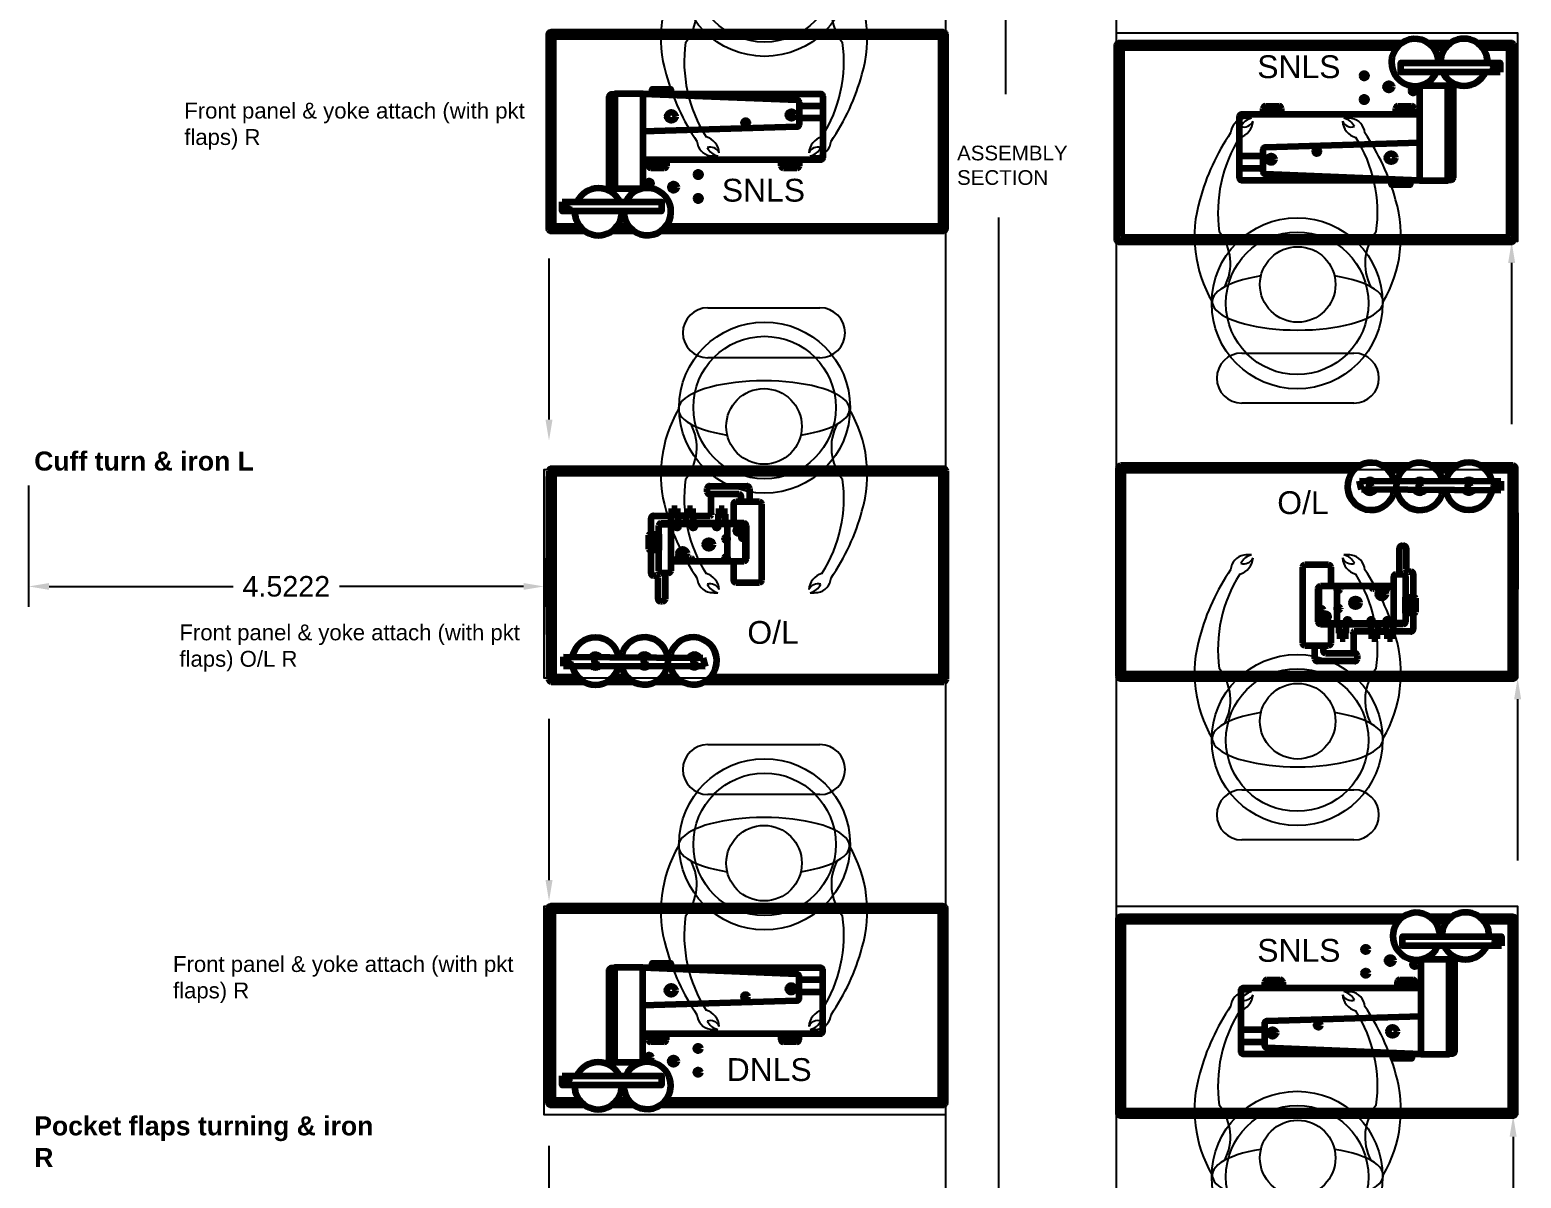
# Model space of a CAD drawing. Header units: feet. Extents: x 1 to 985, y 9 to 848.
# Drawn here: x 21.76 to 34.85, y 56.28 to 66.35 of the extents above; entities that cross this region are included whole.
import ezdxf

# ---------------------------------------------------------------- set-up
doc = ezdxf.new("R2010")
doc.units = ezdxf.units.FT
doc.header["$MEASUREMENT"] = 0
for name, color, linetype in [('assembly operations', 80, 'Continuous'), ('dimension', 100, 'Continuous'), ('machines', 21, 'Continuous'), ('ol mc', 190, 'Continuous'), ('prep side', 220, 'Continuous')]:
    doc.layers.add(name, color=color, linetype=linetype)
doc.styles.get("Standard").update_dxf_attribs({"font": 'arial.ttf'})
doc.dimstyles.get("Standard").update_dxf_attribs({"dimtxt": 0.18, "dimasz": 0.18, "dimexe": 0.18, "dimexo": 0.0625, "dimgap": 0.09, "dimtad": 0, "dimtih": 1, "dimtoh": 1, "dimdec": 4, "dimzin": 0, "dimdsep": 46, "dimtxsty": 'Standard', "dimcen": 0.09, "dimadec": 0, "dimazin": 0, "dimtfac": 1, "dimtdec": 4, "dimtofl": 0, "dimtmove": 0, "dimatfit": 3, "dimfxl": 1, "dimtolj": 1, "dimtzin": 0, "dimarcsym": 0})

# ---------------------------------------------------------------- blocks, each defined once
blk = doc.blocks.new('snls block')
at = {"layer": 'machines', "linetype": 'ByBlock', "lineweight": 100}
for p, q in [((54.586, 84.152), (54.586, 84.133)), ((54.586, 84.152), (54.605, 84.152)), ((54.607, 84.133), (54.605, 84.152)), ((54.888, 84.077), (54.681, 84.077)), ((54.889, 83.97), (54.681, 83.97)), ((53.361, 83.553), (53.361, 83.605)), ((53.361, 83.605), (53.517, 83.605)), ((53.378, 83.57), (53.378, 83.605)), ((53.497, 83.533), (53.382, 83.533)), ((53.48, 83.549), (53.398, 83.549)), ((53.501, 83.605), (53.501, 83.57)), ((53.517, 83.605), (53.517, 83.553)), ((54.524, 83.553), (54.524, 83.605)), ((54.524, 83.605), (54.681, 83.605)), ((54.541, 83.57), (54.541, 83.605)), ((54.66, 83.533), (54.545, 83.533)), ((54.643, 83.549), (54.562, 83.549)), ((54.664, 83.605), (54.664, 83.57)), ((54.681, 83.605), (54.681, 83.553))]:
    blk.add_line(p, q, dxfattribs=at)
for points in [[(53.469, 82.981), (55.947, 82.981, 0.414214), (55.968, 83.002), (55.968, 84.703, 0.414214), (55.947, 84.724), (52.502, 84.724, 0.414214), (52.482, 84.703), (52.482, 83.002, 0.414214), (52.502, 82.981), (52.798, 82.981)], [(53.513, 83.023), (55.905, 83.023, 0.414214), (55.926, 83.043), (55.926, 84.662, 0.414214), (55.905, 84.683), (52.544, 84.683, 0.414214), (52.523, 84.662), (52.523, 83.043, 0.414214), (52.544, 83.023), (52.755, 83.023)]]:
    blk.add_lwpolyline(points, format="xyb", dxfattribs=at)
for points in [[(53.063, 83.355), (53.037, 83.355, -0.414214), (53.016, 83.375), (53.016, 84.161, -0.414214), (53.037, 84.182), (53.063, 84.182)], [(53.312, 84.185), (53.063, 84.185), (53.063, 83.355), (53.291, 83.355, 0.414214), (53.312, 83.375)], [(53.312, 84.185), (54.661, 84.131, -0.402601), (54.681, 84.11), (54.681, 83.914, -0.405445), (54.661, 83.893), (53.312, 83.853)], [(53.312, 84.185), (54.868, 84.185, -0.414214), (54.889, 84.164), (54.889, 83.624, -0.414214), (54.868, 83.604), (53.312, 83.604)]]:
    blk.add_lwpolyline(points, format="xyb", close=True, dxfattribs=at)
for points in [[(53.557, 84.185), (53.392, 84.185), (53.392, 84.225), (53.557, 84.225)], [(53.505, 84.185), (53.404, 84.185), (53.404, 84.222), (53.505, 84.222)], [(52.603, 83.237), (53.474, 83.237), (53.474, 83.154), (52.603, 83.154)], [(52.603, 83.237), (53.474, 83.237), (53.474, 83.154), (52.603, 83.154)]]:
    blk.add_lwpolyline(points, close=True, dxfattribs=at)
for points in [[(53.042, 82.981), (53.23, 82.981)], [(53.085, 83.023), (53.186, 83.023)]]:
    blk.add_lwpolyline(points, dxfattribs=at)
for centre, radius in [((53.56, 83.986), 0.0369), ((54.613, 83.999), 0.0303), ((54.212, 83.931), 0.0196), ((53.796, 83.476), 0.0206), ((53.366, 83.399), 0.0206), ((53.58, 83.365), 0.0285), ((52.644, 83.202), 0.0219), ((52.644, 83.202), 0.0219), ((53.796, 83.267), 0.0206)]:
    blk.add_circle(centre, radius, dxfattribs=at)
for centre, radius, start, end in [((53.382, 83.553), 0.0208, 180, 270), ((53.398, 83.57), 0.0208, 180, 270), ((53.48, 83.57), 0.0208, 270, 0), ((53.497, 83.553), 0.0208, 270, 0), ((54.545, 83.553), 0.0208, 180, 270), ((54.562, 83.57), 0.0208, 180, 270), ((54.643, 83.57), 0.0208, 270, 0), ((54.66, 83.553), 0.0208, 270, 0), ((52.92, 83.149), 0.207, 25.1747, 154.8253), ((53.35, 83.151), 0.207, 179.1324, 155.4718), ((52.92, 83.149), 0.207, 178.5457, 1.4543)]:
    blk.add_arc(centre, radius, start, end, dxfattribs=at)
blk = doc.blocks.new('*D10')
at = {"color": 0, "linetype": 'ByBlock', "lineweight": -2, "transparency": 16777216}
for p, q in [((26.275, 62.437), (26.275, 61.294)), ((21.753, 62.358), (21.753, 61.294)), ((21.933, 61.474), (23.548, 61.474)), ((26.095, 61.474), (24.48, 61.474))]:
    blk.add_line(p, q, dxfattribs=at)
at = {"color": 0, "linetype": 'ByBlock', "transparency": 16777216}
for points in [[(21.933, 61.504), (21.933, 61.444), (21.753, 61.474)], [(26.095, 61.504), (26.095, 61.444), (26.275, 61.474)]]:
    blk.add_solid(points, dxfattribs=at)
at = {"layer": 'Defpoints', "color": 0, "linetype": 'ByBlock', "transparency": 16777216}
for p in [(21.753, 62.42), (26.275, 62.5), (26.275, 61.474)]:
    blk.add_point(p, dxfattribs=at)
at = {"color": 0, "linetype": 'ByBlock', "transparency": 16777216, "insert": (24.014, 61.474), "char_height": 0.18, "attachment_point": 5}
blk.add_mtext('\\A1;4.5222', dxfattribs=at)
blk = doc.blocks.new('arrow2')
at = {"linetype": 'ByBlock', "lineweight": -2}
blk.add_line((30.144, 77.655), (30.504, 77.655), dxfattribs=at)
blk.add_lwpolyline([(30.324, 77.47), (30.324, 65.792)], dxfattribs=at)
at = {"linetype": 'ByBlock'}
blk.add_solid([(30.293, 77.47), (30.324, 77.655), (30.355, 77.47)], dxfattribs=at)

msp = doc.modelspace()

# ---------------------------------------------------------------- linework, layer by layer
for points in [[(31.29588, 14.70993), (31.29588, 77.8193), (29.79588, 77.8193), (29.79588, 14.70993)], [(27.71142, 63.91791), (28.69572, 63.91791)], [(28.69572, 63.47859), (27.71142, 63.47859)], [(32.39603, 63.52062), (33.38033, 63.52062)], [(33.38033, 63.08129), (32.39603, 63.08129)], [(27.71142, 60.08791), (28.69572, 60.08791)], [(32.39603, 59.69062), (33.38033, 59.69062)], [(28.69572, 59.64859), (27.71142, 59.64859)], [(33.38033, 59.25129), (32.39603, 59.25129)]]:
    msp.add_lwpolyline(points)
for points in [[(31.29588, 66.3293), (34.81651, 66.3293), (34.81651, 64.49923), (31.29588, 64.49923)], [(29.79588, 60.6699), (26.27524, 60.6699), (26.27524, 62.49998), (29.79588, 62.49998)], [(31.29588, 62.4993), (34.81651, 62.4993), (34.81651, 60.66923), (31.29588, 60.66923)], [(29.79588, 56.8399), (26.27524, 56.8399), (26.27524, 58.66998), (29.79588, 58.66998)], [(31.29588, 58.6693), (34.81651, 58.6693), (34.81651, 56.83923), (31.29588, 56.83923)]]:
    msp.add_lwpolyline(points, close=True)
at = {"linetype": 'ByBlock', "lineweight": -2}
for points in [[(26.31852, 62.93756), (26.31852, 64.35102)], [(34.76368, 64.31036), (34.76368, 62.8969)], [(34.81651, 60.48423), (34.81651, 59.07077)], [(26.31852, 58.89889), (26.31852, 60.31234)], [(26.31852, 55.15621), (26.31852, 56.56967)], [(34.77691, 56.64872), (34.77691, 55.23526)]]:
    msp.add_lwpolyline(points, dxfattribs=at)
for centre, radius in [((28.20972, 66.87233), 0.75), ((28.20972, 66.87233), 0.625), ((32.88203, 63.95688), 0.75), ((32.88203, 63.95688), 0.625), ((32.88691, 64.12206), 0.3314), ((28.20972, 63.04233), 0.75), ((28.20972, 63.04233), 0.625), ((28.20484, 62.87715), 0.3314), ((32.88203, 60.12688), 0.75), ((32.88203, 60.12688), 0.625), ((32.88691, 60.29206), 0.3314), ((28.20972, 59.21233), 0.75), ((28.20972, 59.21233), 0.625), ((28.20484, 59.04715), 0.3314), ((32.88203, 56.29688), 0.75), ((32.88203, 56.29688), 0.625), ((32.88691, 56.46206), 0.3314)]:
    msp.add_circle(centre, radius)
for centre, radius, start, end in [((28.42835, 66.28534), 1.12909, 149.566063, 196.497517), ((27.17351, 66.52276), 0.44097, 321.008421, 27.632528), ((29.23617, 66.52276), 0.44097, 152.367472, 218.991579), ((27.98133, 66.28534), 1.12909, 343.502483, 30.433937), ((28.73591, 66.07679), 1.23125, 172.133942, 212.405248), ((27.67377, 66.07679), 1.23125, 327.594752, 7.866058), ((29.20645, 66.46854), 1.92771, 195.151137, 214.435473), ((27.20323, 66.46854), 1.92771, 325.564527, 344.848863), ((32.43901, 65.43996), 0.14081, 100.122504, 175.609876), ((32.33466, 65.56677), 0.16061, 285.828882, 355.212594), ((32.51808, 65.43892), 0.1464, 104.680297, 152.481191), ((32.41428, 65.59183), 0.08916, 253.018909, 334.439991), ((32.46871, 64.86181), 0.71883, 89.022524, 94.34402), ((33.35954, 65.59183), 0.08916, 205.560009, 286.981091), ((33.43916, 65.56677), 0.16061, 184.787406, 254.171118), ((33.30511, 64.86181), 0.71883, 85.65598, 90.977476), ((33.25574, 65.43892), 0.1464, 27.518809, 75.319703), ((33.33481, 65.43996), 0.14081, 4.390124, 79.877496), ((33.88852, 64.36066), 1.92771, 145.564527, 164.848863), ((31.8853, 64.36066), 1.92771, 15.151137, 34.435473), ((27.75694, 65.38925), 0.14081, 184.390124, 259.877496), ((27.65259, 65.26244), 0.16061, 4.787406, 74.171118), ((27.73221, 65.23738), 0.08916, 25.560009, 106.981091), ((27.83601, 65.39029), 0.1464, 207.518809, 255.319703), ((28.75709, 65.26244), 0.16061, 105.828882, 175.212594), ((28.67747, 65.23738), 0.08916, 73.018909, 154.439991), ((28.57367, 65.39029), 0.1464, 284.680297, 332.481191), ((28.65274, 65.38925), 0.14081, 280.122504, 355.609876), ((33.41798, 64.75241), 1.23125, 147.594752, 187.866058), ((32.35584, 64.75241), 1.23125, 352.133942, 32.405248), ((27.78664, 65.9674), 0.71883, 265.65598, 270.977476), ((28.62304, 65.9674), 0.71883, 269.022524, 274.34402), ((33.11043, 64.54387), 1.12909, 163.502483, 210.433937), ((32.6634, 64.54387), 1.12909, 329.566063, 16.497517), ((31.85558, 64.30644), 0.44097, 332.367472, 38.991579), ((33.91824, 64.30644), 0.44097, 141.008421, 207.632528), ((27.71142, 63.69825), 0.21966, 90, 270), ((28.69572, 63.69825), 0.21966, 270, 90), ((32.39603, 63.30096), 0.21966, 90, 270), ((33.38033, 63.30096), 0.21966, 270, 90), ((28.42835, 62.45534), 1.12909, 149.566063, 196.497517), ((27.98133, 62.45534), 1.12909, 343.502483, 30.433937), ((27.17351, 62.69276), 0.44097, 321.008421, 27.632528), ((29.23617, 62.69276), 0.44097, 152.367472, 218.991579), ((28.73591, 62.24679), 1.23125, 172.133942, 212.405248), ((27.67377, 62.24679), 1.23125, 327.594752, 7.866058), ((29.20645, 62.63854), 1.92771, 195.151137, 214.435473), ((27.20323, 62.63854), 1.92771, 325.564527, 344.848863), ((32.43901, 61.60996), 0.14081, 100.122504, 175.609876), ((32.33466, 61.73677), 0.16061, 285.828882, 355.212594), ((32.51808, 61.60892), 0.1464, 104.680297, 152.481191), ((32.41428, 61.76183), 0.08916, 253.018909, 334.439991), ((32.46871, 61.03181), 0.71883, 89.022524, 94.34402), ((33.35954, 61.76183), 0.08916, 205.560009, 286.981091), ((33.43916, 61.73677), 0.16061, 184.787406, 254.171118), ((33.30511, 61.03181), 0.71883, 85.65598, 90.977476), ((33.25574, 61.60892), 0.1464, 27.518809, 75.319703), ((33.33481, 61.60996), 0.14081, 4.390124, 79.877496), ((27.75694, 61.55925), 0.14081, 184.390124, 259.877496), ((27.65259, 61.43244), 0.16061, 4.787406, 74.171118), ((27.73221, 61.40738), 0.08916, 25.560009, 106.981091), ((28.75709, 61.43244), 0.16061, 105.828882, 175.212594), ((28.67747, 61.40738), 0.08916, 73.018909, 154.439991), ((28.65274, 61.55925), 0.14081, 280.122504, 355.609876), ((33.88852, 60.53066), 1.92771, 145.564527, 164.848863), ((33.41798, 60.92241), 1.23125, 147.594752, 187.866058), ((32.35584, 60.92241), 1.23125, 352.133942, 32.405248), ((31.8853, 60.53066), 1.92771, 15.151137, 34.435473), ((27.83601, 61.56029), 0.1464, 207.518809, 255.319703), ((27.78664, 62.1374), 0.71883, 265.65598, 270.977476), ((28.57367, 61.56029), 0.1464, 284.680297, 332.481191), ((28.62304, 62.1374), 0.71883, 269.022524, 274.34402), ((33.11043, 60.71387), 1.12909, 163.502483, 210.433937), ((32.6634, 60.71387), 1.12909, 329.566063, 16.497517), ((31.85558, 60.47644), 0.44097, 332.367472, 38.991579), ((33.91824, 60.47644), 0.44097, 141.008421, 207.632528), ((27.71142, 59.86825), 0.21966, 90, 270), ((28.69572, 59.86825), 0.21966, 270, 90), ((32.39603, 59.47096), 0.21966, 90, 270), ((33.38033, 59.47096), 0.21966, 270, 90), ((28.42835, 58.62534), 1.12909, 149.566063, 196.497517), ((27.98133, 58.62534), 1.12909, 343.502483, 30.433937), ((27.17351, 58.86276), 0.44097, 321.008421, 27.632528), ((29.23617, 58.86276), 0.44097, 152.367472, 218.991579), ((28.73591, 58.41679), 1.23125, 172.133942, 212.405248), ((27.67377, 58.41679), 1.23125, 327.594752, 7.866058), ((29.20645, 58.80854), 1.92771, 195.151137, 214.435473), ((27.20323, 58.80854), 1.92771, 325.564527, 344.848863), ((32.43901, 57.77996), 0.14081, 100.122504, 175.609876), ((32.33466, 57.90677), 0.16061, 285.828882, 355.212594), ((32.51808, 57.77892), 0.1464, 104.680297, 152.481191), ((32.41428, 57.93183), 0.08916, 253.018909, 334.439991), ((32.46871, 57.20181), 0.71883, 89.022524, 94.34402), ((33.35954, 57.93183), 0.08916, 205.560009, 286.981091), ((33.43916, 57.90677), 0.16061, 184.787406, 254.171118), ((33.30511, 57.20181), 0.71883, 85.65598, 90.977476), ((33.25574, 57.77892), 0.1464, 27.518809, 75.319703), ((33.33481, 57.77996), 0.14081, 4.390124, 79.877496), ((27.75694, 57.72925), 0.14081, 184.390124, 259.877496), ((27.65259, 57.60244), 0.16061, 4.787406, 74.171118), ((28.75709, 57.60244), 0.16061, 105.828882, 175.212594), ((28.65274, 57.72925), 0.14081, 280.122504, 355.609876), ((33.88852, 56.70066), 1.92771, 145.564527, 164.848863), ((33.41798, 57.09241), 1.23125, 147.594752, 187.866058), ((32.35584, 57.09241), 1.23125, 352.133942, 32.405248), ((31.8853, 56.70066), 1.92771, 15.151137, 34.435473), ((27.73221, 57.57738), 0.08916, 25.560009, 106.981091), ((27.83601, 57.73029), 0.1464, 207.518809, 255.319703), ((27.78664, 58.3074), 0.71883, 265.65598, 270.977476), ((28.67747, 57.57738), 0.08916, 73.018909, 154.439991), ((28.57367, 57.73029), 0.1464, 284.680297, 332.481191), ((28.62304, 58.3074), 0.71883, 269.022524, 274.34402), ((33.11043, 56.88387), 1.12909, 163.502483, 210.433937), ((32.6634, 56.88387), 1.12909, 329.566063, 16.497517), ((31.85558, 56.64644), 0.44097, 332.367472, 38.991579), ((33.91824, 56.64644), 0.44097, 141.008421, 207.632528)]:
    msp.add_arc(centre, radius, start, end)
for centre, major_axis in [((32.88691, 63.97194), (0.75, 0)), ((28.20484, 63.02727), (-0.75, 0)), ((32.88691, 60.14194), (0.75, 0)), ((28.20484, 59.19727), (-0.75, 0)), ((32.88691, 56.31194), (0.75, 0))]:
    msp.add_ellipse(centre, major_axis=major_axis, ratio=0.33333333, start_param=2.01554376, end_param=7.4092342)
at = {"linetype": 'ByBlock'}
for points in [[(34.79452, 64.31036), (34.76368, 64.49536), (34.73285, 64.31036)], [(26.34935, 62.93756), (26.31852, 62.75256), (26.28769, 62.93756)], [(34.84734, 60.48423), (34.81651, 60.66923), (34.78568, 60.48423)], [(26.34935, 58.89889), (26.31852, 58.71389), (26.28769, 58.89889)], [(34.80774, 56.64872), (34.77691, 56.83372), (34.74607, 56.64872)]]:
    msp.add_solid(points, dxfattribs=at)
at = {"layer": 'dimension', "linetype": 'ByBlock', "lineweight": -2}
msp.add_lwpolyline([(30.26436, 15.79973), (30.26436, 64.70962)], dxfattribs=at)
at = {"layer": 'ol mc', "linetype": 'ByBlock', "lineweight": 100}
for p, q in [((26.31682, 62.48556), (26.31682, 61.72296)), ((29.78207, 62.50631), (26.33757, 62.50631)), ((26.35832, 62.44406), (26.35832, 61.7655)), ((29.74057, 62.46481), (26.37907, 62.46481)), ((29.76132, 60.70106), (29.76132, 62.44406)), ((29.80282, 60.65956), (29.80282, 62.48556)), ((31.31191, 62.51245), (31.31191, 60.68645)), ((33.43067, 62.5332), (31.33266, 62.5332)), ((31.35341, 62.47095), (31.35341, 60.72795)), ((33.37801, 62.4917), (31.37416, 62.4917)), ((33.85969, 62.5332), (33.63151, 62.5332)), ((33.80634, 62.4917), (33.68417, 62.4917)), ((34.2854, 62.5332), (34.05777, 62.5332)), ((34.23393, 62.4917), (34.11112, 62.4917)), ((34.77716, 62.5332), (34.49112, 62.5332)), ((34.73566, 62.4917), (34.54258, 62.4917)), ((34.75641, 62.16375), (34.75641, 62.47095)), ((34.79791, 62.1199), (34.79791, 62.51245)), ((27.70629, 62.30296), (27.70629, 62.33369)), ((27.72704, 62.35444), (27.79117, 62.35444)), ((27.98489, 62.28221), (27.72704, 62.28221)), ((27.73975, 62.11515), (27.73975, 62.28221)), ((27.79117, 62.35444), (28.05614, 62.35444)), ((28.07689, 62.33369), (28.07689, 62.21479)), ((33.44621, 62.32498), (33.42763, 62.4009)), ((33.42763, 62.4009), (34.66793, 62.39766)), ((34.66793, 62.31466), (33.44621, 62.32498)), ((34.66793, 62.39766), (34.66793, 62.31466)), ((27.39745, 62.10791), (27.39745, 62.15805)), ((27.39745, 62.15805), (27.44135, 62.15805)), ((27.40649, 62.10791), (27.40649, 62.15805)), ((27.4152, 62.10791), (27.4152, 62.15805)), ((27.42392, 62.10791), (27.42392, 62.15805)), ((27.43312, 62.10791), (27.43312, 62.15805)), ((27.44135, 62.15805), (27.44135, 62.10791)), ((27.533, 62.10791), (27.533, 62.15805)), ((27.533, 62.15805), (27.5769, 62.15805)), ((27.54133, 62.10791), (27.54133, 62.15805)), ((27.5491, 62.10791), (27.5491, 62.15805)), ((27.55568, 62.10791), (27.55568, 62.15805)), ((27.56255, 62.10791), (27.56255, 62.15805)), ((27.56973, 62.10791), (27.56973, 62.15805)), ((27.5769, 62.15805), (27.5769, 62.10791)), ((27.8117, 62.10791), (27.8117, 62.15805)), ((27.8117, 62.15805), (27.8556, 62.15805)), ((27.81726, 62.10791), (27.81726, 62.15805)), ((27.82444, 62.10791), (27.82444, 62.15805)), ((27.83251, 62.10791), (27.83251, 62.15805)), ((27.84058, 62.10791), (27.84058, 62.15805)), ((27.84835, 62.10791), (27.84835, 62.15805)), ((27.8556, 62.15805), (27.8556, 62.10791)), ((27.93564, 62.19404), (27.93564, 62.02804)), ((28.16389, 62.21479), (27.95639, 62.21479)), ((27.99667, 62.21479), (27.95639, 62.21479)), ((28.00564, 62.21479), (28.00564, 62.26146)), ((28.18464, 61.53004), (28.18464, 62.19404)), ((34.75641, 61.40651), (34.75641, 62.16375)), ((27.21429, 61.93187), (27.21429, 62.07365)), ((27.23504, 62.0944), (27.32076, 62.0944)), ((27.30263, 62.02804), (27.38584, 62.02804)), ((27.30263, 62.01974), (27.38584, 62.01974)), ((27.32076, 62.0944), (27.35015, 62.0944)), ((27.35015, 62.0944), (27.39109, 62.0944)), ((28.02909, 62.02804), (27.38584, 62.02804)), ((27.38584, 62.02804), (27.38584, 61.69604)), ((27.38584, 62.02804), (27.38584, 61.6115)), ((28.04154, 62.01974), (27.38584, 62.01974)), ((27.39109, 62.02804), (27.39109, 62.10791)), ((27.44892, 62.10791), (27.39109, 62.10791)), ((27.44892, 62.09961), (27.39109, 62.09961)), ((27.44892, 62.02804), (27.39109, 62.02804)), ((27.44135, 62.10791), (27.39745, 62.10791)), ((27.44892, 62.10791), (27.44892, 62.02804)), ((27.44892, 62.0944), (27.50162, 62.0944)), ((27.44892, 62.0944), (27.52604, 62.0944)), ((27.52604, 62.0944), (27.44892, 62.0944)), ((27.52604, 62.02804), (27.52604, 62.10791)), ((27.58387, 62.10791), (27.52604, 62.10791)), ((27.58387, 62.09961), (27.52604, 62.09961)), ((27.58387, 62.02804), (27.52604, 62.02804)), ((27.5769, 62.10791), (27.533, 62.10791)), ((27.58387, 62.10791), (27.58387, 62.02804)), ((27.58387, 62.0944), (27.67063, 62.0944)), ((27.93564, 62.02804), (27.61592, 62.02804)), ((27.67063, 62.0944), (27.72846, 62.0944)), ((27.72846, 62.0944), (27.73145, 62.0944)), ((27.73975, 62.11515), (27.73975, 62.1027)), ((27.80558, 62.02804), (27.80558, 62.10791)), ((27.86341, 62.10791), (27.80558, 62.10791)), ((27.86341, 62.09961), (27.80558, 62.09961)), ((27.86341, 62.02804), (27.80558, 62.02804)), ((27.8556, 62.10791), (27.8117, 62.10791)), ((27.86341, 62.10791), (27.86341, 62.02804)), ((27.86341, 62.02804), (27.86341, 62.0291)), ((27.86341, 62.0291), (27.86341, 62.0291)), ((27.86341, 62.0291), (27.86341, 62.02804)), ((27.86341, 62.02804), (27.86341, 62.02804)), ((27.88384, 61.69604), (27.88384, 62.02804)), ((28.04154, 61.70019), (28.04154, 62.02389)), ((34.79791, 62.1199), (34.79791, 61.44905)), ((27.19513, 61.80051), (27.19513, 61.92357)), ((27.20343, 61.93187), (27.28188, 61.93187)), ((27.24725, 61.92612), (27.23065, 61.92612)), ((27.24725, 61.91725), (27.23065, 61.91725)), ((27.24725, 61.90606), (27.23065, 61.90606)), ((27.24772, 61.89486), (27.23112, 61.89486)), ((27.23148, 61.79221), (27.23148, 61.93187)), ((27.24808, 61.79221), (27.24808, 61.93187)), ((27.28188, 61.6115), (27.28188, 62.00729)), ((27.28188, 61.93187), (27.28188, 61.79221)), ((27.85669, 61.88765), (27.85669, 61.89389)), ((27.86499, 61.90219), (27.88384, 61.90219)), ((27.88384, 61.90219), (27.88384, 61.87935)), ((28.04984, 61.71679), (28.04984, 62.00729)), ((26.35832, 61.7655), (26.35832, 61.00826)), ((27.28188, 61.79221), (27.20343, 61.79221)), ((27.21429, 61.58771), (27.21429, 61.79221)), ((27.24772, 61.88413), (27.23112, 61.88413)), ((27.24772, 61.87386), (27.23112, 61.87386)), ((27.24772, 61.8622), (27.23112, 61.8622)), ((27.24772, 61.80154), (27.23112, 61.80154)), ((27.24808, 61.79221), (27.23148, 61.79221)), ((27.24812, 61.85007), (27.23152, 61.85007)), ((27.24812, 61.83887), (27.23152, 61.83887)), ((27.24812, 61.82581), (27.23152, 61.82581)), ((27.24819, 61.81368), (27.23159, 61.81368)), ((27.88384, 61.87935), (27.86499, 61.87935)), ((33.77846, 61.58126), (33.77846, 61.80955)), ((33.79921, 61.8303), (33.8187, 61.8303)), ((33.83945, 61.80955), (33.83945, 61.6258)), ((26.31682, 61.05211), (26.31682, 61.72296)), ((27.38584, 61.69604), (28.02909, 61.69604)), ((27.39563, 61.69604), (27.39563, 61.71058)), ((27.42278, 61.69604), (27.39563, 61.69604)), ((27.40393, 61.71888), (27.41448, 61.71888)), ((27.42278, 61.71058), (27.42278, 61.69604)), ((27.54941, 61.69604), (27.54941, 61.71058)), ((27.57656, 61.69604), (27.54941, 61.69604)), ((27.55771, 61.71888), (27.56826, 61.71888)), ((27.57656, 61.71058), (27.57656, 61.69604)), ((27.85669, 61.71777), (27.85669, 61.72401)), ((27.86499, 61.73231), (27.88384, 61.73231)), ((27.88384, 61.70947), (27.86499, 61.70947)), ((27.88384, 61.73231), (27.88384, 61.70947)), ((27.93564, 61.69604), (27.93564, 61.53004)), ((32.93008, 61.64197), (32.93008, 60.97797)), ((33.15833, 61.66272), (32.95083, 61.66272)), ((33.17908, 61.47597), (33.17908, 61.64197)), ((27.25452, 61.56696), (27.23504, 61.56696)), ((27.27527, 61.36246), (27.27527, 61.54621)), ((27.36509, 61.59075), (27.30263, 61.59075)), ((27.33626, 61.59075), (27.33626, 61.36246)), ((27.95639, 61.50929), (28.16389, 61.50929)), ((33.72889, 61.14397), (33.72889, 61.56051)), ((33.74964, 61.58126), (33.81209, 61.58126)), ((33.83284, 61.56051), (33.83284, 61.16472)), ((33.8602, 61.60505), (33.87968, 61.60505)), ((33.90043, 61.5843), (33.90043, 61.3798)), ((33.06489, 61.45522), (33.06489, 61.16472)), ((33.07319, 61.47182), (33.07319, 61.14812)), ((33.72889, 61.47597), (33.08564, 61.47597)), ((33.23089, 61.47597), (33.23089, 61.14397)), ((33.23089, 61.46254), (33.24973, 61.46254)), ((33.23089, 61.4397), (33.23089, 61.46254)), ((33.24973, 61.4397), (33.23089, 61.4397)), ((33.25803, 61.45424), (33.25803, 61.448)), ((33.53816, 61.47597), (33.56531, 61.47597)), ((33.53816, 61.46143), (33.53816, 61.47597)), ((33.55701, 61.45313), (33.54646, 61.45313)), ((33.56531, 61.47597), (33.56531, 61.46143)), ((33.69195, 61.47597), (33.71909, 61.47597)), ((33.69195, 61.46143), (33.69195, 61.47597)), ((33.71079, 61.45313), (33.70025, 61.45313)), ((33.71909, 61.47597), (33.71909, 61.46143)), ((33.72889, 61.14397), (33.72889, 61.47597)), ((33.83284, 61.3798), (33.91129, 61.3798)), ((33.83284, 61.24014), (33.83284, 61.3798)), ((33.86664, 61.3798), (33.86664, 61.24014)), ((33.86664, 61.3798), (33.88324, 61.3798)), ((33.867, 61.37046), (33.8836, 61.37046)), ((33.88324, 61.3798), (33.88324, 61.24014)), ((33.91959, 61.3715), (33.91959, 61.24844)), ((34.75641, 60.72795), (34.75641, 61.40651)), ((34.79791, 60.68645), (34.79791, 61.44905)), ((27.31551, 61.34171), (27.29602, 61.34171)), ((33.23089, 61.29266), (33.24973, 61.29266)), ((33.23089, 61.26982), (33.23089, 61.29266)), ((33.24973, 61.26982), (33.23089, 61.26982)), ((33.25803, 61.28436), (33.25803, 61.27812)), ((33.91129, 61.24014), (33.83284, 61.24014)), ((33.86653, 61.35833), (33.88313, 61.35833)), ((33.8666, 61.3462), (33.8832, 61.3462)), ((33.8666, 61.33314), (33.8832, 61.33314)), ((33.8666, 61.32194), (33.8832, 61.32194)), ((33.867, 61.30981), (33.8836, 61.30981)), ((33.867, 61.29815), (33.8836, 61.29815)), ((33.867, 61.28788), (33.8836, 61.28788)), ((33.867, 61.27715), (33.8836, 61.27715)), ((33.86747, 61.26595), (33.88407, 61.26595)), ((33.86747, 61.25475), (33.88407, 61.25475)), ((33.86747, 61.24589), (33.88407, 61.24589)), ((33.90043, 61.24014), (33.90043, 61.09836)), ((33.07319, 61.15227), (33.72889, 61.15227)), ((33.08564, 61.14397), (33.72889, 61.14397)), ((33.17908, 60.97797), (33.17908, 61.14397)), ((33.17908, 61.14397), (33.4988, 61.14397)), ((33.25131, 61.0641), (33.25131, 61.14397)), ((33.25131, 61.14397), (33.30914, 61.14397)), ((33.25131, 61.14397), (33.25131, 61.14397)), ((33.25131, 61.14397), (33.25131, 61.14291)), ((33.25131, 61.14291), (33.25131, 61.14397)), ((33.25131, 61.14291), (33.25131, 61.14291)), ((33.30914, 61.14397), (33.30914, 61.0641)), ((33.53085, 61.0641), (33.53085, 61.14397)), ((33.53085, 61.14397), (33.58868, 61.14397)), ((33.58868, 61.14397), (33.58868, 61.0641)), ((33.6658, 61.0641), (33.6658, 61.14397)), ((33.6658, 61.14397), (33.72364, 61.14397)), ((33.72364, 61.14397), (33.72364, 61.0641)), ((33.81209, 61.15227), (33.72889, 61.15227)), ((33.81209, 61.14397), (33.72889, 61.14397)), ((26.31682, 61.05211), (26.31682, 60.65956)), ((26.35832, 61.00826), (26.35832, 60.70106)), ((33.25131, 61.0724), (33.30914, 61.0724)), ((33.25131, 61.0641), (33.30914, 61.0641)), ((33.25912, 61.0641), (33.30302, 61.0641)), ((33.25912, 61.01396), (33.25912, 61.0641)), ((33.30302, 61.01396), (33.25912, 61.01396)), ((33.26637, 61.0641), (33.26637, 61.01396)), ((33.27414, 61.0641), (33.27414, 61.01396)), ((33.28221, 61.0641), (33.28221, 61.01396)), ((33.29028, 61.0641), (33.29028, 61.01396)), ((33.29746, 61.0641), (33.29746, 61.01396)), ((33.30302, 61.0641), (33.30302, 61.01396)), ((33.37497, 61.05686), (33.37497, 61.06931)), ((33.37497, 61.05686), (33.37497, 60.8898)), ((33.38626, 61.07761), (33.38327, 61.07761)), ((33.44409, 61.07761), (33.38626, 61.07761)), ((33.53085, 61.07761), (33.44409, 61.07761)), ((33.53085, 61.0724), (33.58868, 61.0724)), ((33.53085, 61.0641), (33.58868, 61.0641)), ((33.53782, 61.0641), (33.58172, 61.0641)), ((33.53782, 61.01396), (33.53782, 61.0641)), ((33.58172, 61.01396), (33.53782, 61.01396)), ((33.54499, 61.0641), (33.54499, 61.01396)), ((33.55217, 61.0641), (33.55217, 61.01396)), ((33.55905, 61.0641), (33.55905, 61.01396)), ((33.56562, 61.0641), (33.56562, 61.01396)), ((33.5734, 61.0641), (33.5734, 61.01396)), ((33.58172, 61.0641), (33.58172, 61.01396)), ((33.6658, 61.07761), (33.58868, 61.07761)), ((33.58868, 61.07761), (33.6658, 61.07761)), ((33.6658, 61.07761), (33.6131, 61.07761)), ((33.6658, 61.0724), (33.72364, 61.0724)), ((33.6658, 61.0641), (33.72364, 61.0641)), ((33.67337, 61.0641), (33.71727, 61.0641)), ((33.67337, 61.01396), (33.67337, 61.0641)), ((33.71727, 61.01396), (33.67337, 61.01396)), ((33.6816, 61.0641), (33.6816, 61.01396)), ((33.6908, 61.0641), (33.6908, 61.01396)), ((33.69952, 61.0641), (33.69952, 61.01396)), ((33.70823, 61.0641), (33.70823, 61.01396)), ((33.71727, 61.0641), (33.71727, 61.01396)), ((33.76457, 61.07761), (33.72364, 61.07761)), ((33.79397, 61.07761), (33.76457, 61.07761)), ((33.87968, 61.07761), (33.79397, 61.07761)), ((26.44679, 60.85735), (27.66851, 60.84703)), ((26.44679, 60.77435), (26.44679, 60.85735)), ((27.66851, 60.84703), (27.68709, 60.77111)), ((32.95083, 60.95722), (33.15833, 60.95722)), ((33.03783, 60.83832), (33.03783, 60.95722)), ((33.10908, 60.95722), (33.10908, 60.91055)), ((33.11805, 60.95722), (33.15833, 60.95722)), ((33.12983, 60.8898), (33.38768, 60.8898)), ((33.40843, 60.86905), (33.40843, 60.83832)), ((27.68709, 60.77111), (26.44679, 60.77435)), ((33.32355, 60.81757), (33.05858, 60.81757)), ((33.38768, 60.81757), (33.32355, 60.81757)), ((26.33757, 60.63881), (26.62361, 60.63881)), ((26.37907, 60.68031), (26.57214, 60.68031)), ((26.82932, 60.63881), (27.05695, 60.63881)), ((26.88079, 60.68031), (27.00361, 60.68031)), ((27.25503, 60.63881), (27.48321, 60.63881)), ((27.30838, 60.68031), (27.43055, 60.68031)), ((27.68405, 60.63881), (29.78207, 60.63881)), ((27.73671, 60.68031), (29.74057, 60.68031)), ((31.33266, 60.6657), (34.77716, 60.6657)), ((31.37416, 60.7072), (34.73566, 60.7072))]:
    msp.add_line(p, q, dxfattribs=at)
for centre, radius in [((33.5205, 62.35162), 0.01059), ((33.9578, 62.35162), 0.01059), ((34.38826, 62.35162), 0.01059), ((34.62681, 62.3497), 0.02189), ((27.44194, 61.99926), 0.01428), ((27.58338, 61.99926), 0.01428), ((27.79055, 61.99926), 0.01428), ((27.98343, 61.96357), 0.02712), ((28.02057, 61.90361), 0.01572), ((27.49052, 61.76515), 0.03569), ((27.49052, 61.76515), 0.01428), ((27.72054, 61.84223), 0.03569), ((27.72054, 61.84223), 0.01428), ((33.39418, 61.32978), 0.03569), ((33.6242, 61.40686), 0.03569), ((33.6242, 61.40686), 0.01428), ((33.09415, 61.2684), 0.01572), ((33.13129, 61.20844), 0.02712), ((33.39418, 61.32978), 0.01428), ((33.32417, 61.17275), 0.01428), ((33.53134, 61.17275), 0.01428), ((33.67278, 61.17275), 0.01428), ((26.48791, 60.8223), 0.02189), ((26.72646, 60.82039), 0.01059), ((27.15692, 60.82039), 0.01059), ((27.59422, 60.82039), 0.01059)]:
    msp.add_circle(centre, radius, dxfattribs=at)
for centre, radius, start, end in [((33.53109, 62.35162), 0.2075, 13.512598, 351.941839), ((33.95873, 62.35086), 0.2075, 13.033836, 349.951975), ((34.38826, 62.35299), 0.2075, 12.432427, 167.567573), ((26.33757, 62.48556), 0.02075, 90, 180), ((26.37907, 62.44406), 0.02075, 90, 180), ((29.74057, 62.44406), 0.02075, 0, 90), ((29.78207, 62.48556), 0.02075, 0, 90), ((31.33266, 62.51245), 0.02075, 90, 180), ((31.37416, 62.47095), 0.02075, 90, 180), ((34.73566, 62.47095), 0.02075, 0, 90), ((34.77716, 62.51245), 0.02075, 0, 90), ((27.72704, 62.33369), 0.02075, 90, 180), ((27.72704, 62.30296), 0.02075, 180, 270), ((27.98489, 62.26146), 0.02075, 0, 90), ((28.05614, 62.33369), 0.02075, 0, 90), ((33.5205, 62.35162), 0.05577, 208.779902, 330.251867), ((33.5205, 62.35162), 0.05577, 61.415125, 118.285722), ((33.9578, 62.35162), 0.05577, 213.232928, 325.798841), ((33.9578, 62.35162), 0.05577, 59.041902, 120.658945), ((34.38826, 62.35299), 0.2075, 190.644339, 349.355661), ((34.38826, 62.35299), 0.05577, 219.673494, 319.358275), ((34.38826, 62.35299), 0.05577, 54.353893, 125.346954), ((27.95639, 62.19404), 0.02075, 90, 180), ((28.16389, 62.19404), 0.02075, 0, 90), ((27.23504, 62.07365), 0.02075, 90, 180), ((27.30263, 62.00729), 0.02075, 90, 180), ((27.30263, 62.02389), 0.00415, 90, 270), ((27.73145, 62.1027), 0.0083, 270, 0), ((28.02909, 62.00729), 0.02075, 0, 90), ((27.20343, 61.92357), 0.0083, 90, 180), ((27.86499, 61.89389), 0.0083, 90, 180), ((27.86499, 61.88765), 0.0083, 180, 270), ((27.20343, 61.80051), 0.0083, 180, 270), ((33.79921, 61.80955), 0.02075, 90, 180), ((33.8187, 61.80955), 0.02075, 0, 90), ((27.40393, 61.71058), 0.0083, 90, 180), ((27.41448, 61.71058), 0.0083, 360, 90), ((27.55771, 61.71058), 0.0083, 90, 180), ((27.56826, 61.71058), 0.0083, 360, 90), ((27.86499, 61.72401), 0.0083, 90, 180), ((27.86499, 61.71777), 0.0083, 180, 270), ((28.02909, 61.71679), 0.02075, 270, 0), ((32.95083, 61.64197), 0.02075, 90, 180), ((33.15833, 61.64197), 0.02075, 0, 90), ((33.8602, 61.6258), 0.02075, 180, 270), ((27.23504, 61.58771), 0.02075, 180, 270), ((27.25452, 61.54621), 0.02075, 0, 90), ((27.30263, 61.6115), 0.02075, 180, 270), ((27.36509, 61.6115), 0.02075, 270, 0), ((27.95639, 61.53004), 0.02075, 180, 270), ((28.16389, 61.53004), 0.02075, 270, 0), ((33.74964, 61.56051), 0.02075, 90, 180), ((33.81209, 61.56051), 0.02075, 0, 90), ((33.87968, 61.5843), 0.02075, 0, 90), ((33.08564, 61.45522), 0.02075, 90, 180), ((33.24973, 61.45424), 0.0083, 360, 90), ((33.24973, 61.448), 0.0083, 270, 0), ((33.54646, 61.46143), 0.0083, 180, 270), ((33.55701, 61.46143), 0.0083, 270, 0), ((33.70025, 61.46143), 0.0083, 180, 270), ((33.71079, 61.46143), 0.0083, 270, 0), ((33.91129, 61.3715), 0.0083, 360, 90), ((27.29602, 61.36246), 0.02075, 180, 270), ((27.31551, 61.36246), 0.02075, 270, 0), ((33.24973, 61.28436), 0.0083, 360, 90), ((33.24973, 61.27812), 0.0083, 270, 0), ((33.91129, 61.24844), 0.0083, 270, 0), ((33.08564, 61.16472), 0.02075, 180, 270), ((33.81209, 61.16472), 0.02075, 270, 0), ((33.81209, 61.14812), 0.00415, 270, 90), ((26.72646, 60.81902), 0.2075, 10.644339, 169.355661), ((27.15599, 60.82115), 0.2075, 193.033836, 169.951975), ((27.58363, 60.82039), 0.2075, 193.512598, 171.941839), ((32.95083, 60.97797), 0.02075, 180, 270), ((33.15833, 60.97797), 0.02075, 270, 0), ((33.38327, 61.06931), 0.0083, 90, 180), ((33.87968, 61.09836), 0.02075, 270, 0), ((26.72646, 60.81902), 0.05577, 39.673494, 139.358275), ((27.15692, 60.82039), 0.05577, 33.232928, 145.798841), ((27.59422, 60.82039), 0.05577, 28.779902, 150.251867), ((33.12983, 60.91055), 0.02075, 180, 270), ((33.38768, 60.86905), 0.02075, 0, 90), ((26.72646, 60.81902), 0.2075, 192.432427, 347.567573), ((26.72646, 60.81902), 0.05577, 234.353893, 305.346954), ((27.15692, 60.82039), 0.05577, 239.041902, 300.658945), ((27.59422, 60.82039), 0.05577, 241.415125, 298.285722), ((31.37416, 60.72795), 0.02075, 180, 270), ((33.05858, 60.83832), 0.02075, 180, 270), ((33.38768, 60.83832), 0.02075, 270, 0), ((34.73566, 60.72795), 0.02075, 270, 0), ((26.33757, 60.65956), 0.02075, 180, 270), ((26.37907, 60.70106), 0.02075, 180, 270), ((29.74057, 60.70106), 0.02075, 270, 0), ((29.78207, 60.65956), 0.02075, 270, 0), ((31.33266, 60.68645), 0.02075, 180, 270), ((34.77716, 60.68645), 0.02075, 270, 0)]:
    msp.add_arc(centre, radius, start, end, dxfattribs=at)

# ---------------------------------------------------------------- block references
for p in [(-26.1684, -18.39002), (-26.16991, -26.05383)]:
    msp.add_blockref('snls block', p)
at = {"rotation": 180}
for p in [(87.26596, 149.21951), (87.27918, 141.55787)]:
    msp.add_blockref('snls block', p, dxfattribs=at)
at = {"layer": 'dimension', "linetype": 'ByBlock'}
msp.add_blockref('arrow2', (0, 0), dxfattribs=at)

# ---------------------------------------------------------------- texts
at = {"char_height": 0.2, "attachment_point": 1}
for s, width, insert in [('SNLS', 0.9053555, (32.53221, 66.1316)), ('SNLS', 0.9053555, (27.83482, 65.04857)), ('O/L', 0.6997084, (32.70765, 62.30855)), ('O/L', 0.6997084, (28.0586, 61.17078)), ('SNLS', 0.9053555, (32.53221, 58.38256)), ('DNLS', 0.6548569, (27.87762, 57.3373))]:
    msp.add_mtext_dynamic_manual_height_columns(s, width=width, gutter_width=1, heights=[0], dxfattribs=dict(at, insert=insert))
at = {"layer": 'assembly operations', "linetype": 'ByBlock', "char_height": 0.1388878, "width": 3.1184806, "attachment_point": 1}
for s, insert in [('Front panel & yoke attach (with pkt\\Pflaps) R', (23.1186, 65.71593)), ('Front panel & yoke attach (with pkt\\Pflaps) O/L R', (23.07627, 61.14029)), ('Front panel & yoke attach (with pkt\\Pflaps) R', (23.0198, 58.23207))]:
    msp.add_mtext(s, dxfattribs=dict(at, insert=insert))
at = {"layer": 'dimension', "insert": (29.89862, 65.33898), "char_height": 0.128744, "attachment_point": 1}
msp.add_mtext_dynamic_manual_height_columns('ASSEMBLY \\PSECTION', width=5.0423814, gutter_width=1, heights=[0], dxfattribs=at)
at = {"layer": 'prep side', "linetype": 'ByBlock', "char_height": 0.2, "attachment_point": 1}
for s, insert in [('{\\fArial|b1|i0|c0|p34;\\H0.83333x;Cuff turn & iron L}', (21.80232, 62.65668)), ('{\\fArial|b1|i0|c0|p34;\\H0.83333x;Pocket flaps turning & iron R}', (21.80257, 56.82687))]:
    msp.add_mtext_dynamic_manual_height_columns(s, width=2.9744346, gutter_width=1, heights=[0], dxfattribs=dict(at, insert=insert))

# ---------------------------------------------------------------- dimensions: what is measured, and where the dimension line sits
at = {"linetype": 'ByBlock'}
dim = msp.add_linear_dim(base=(26.27524, 61.47441), p1=(21.753, 62.42039), p2=(26.27524, 62.49998), dimstyle='Standard', dxfattribs=at)
dim.commit()
dim.dimension.update_dxf_attribs({"geometry": '*D10', "text_midpoint": (24.01412, 61.47441)})

doc.saveas('drawing.dxf')
